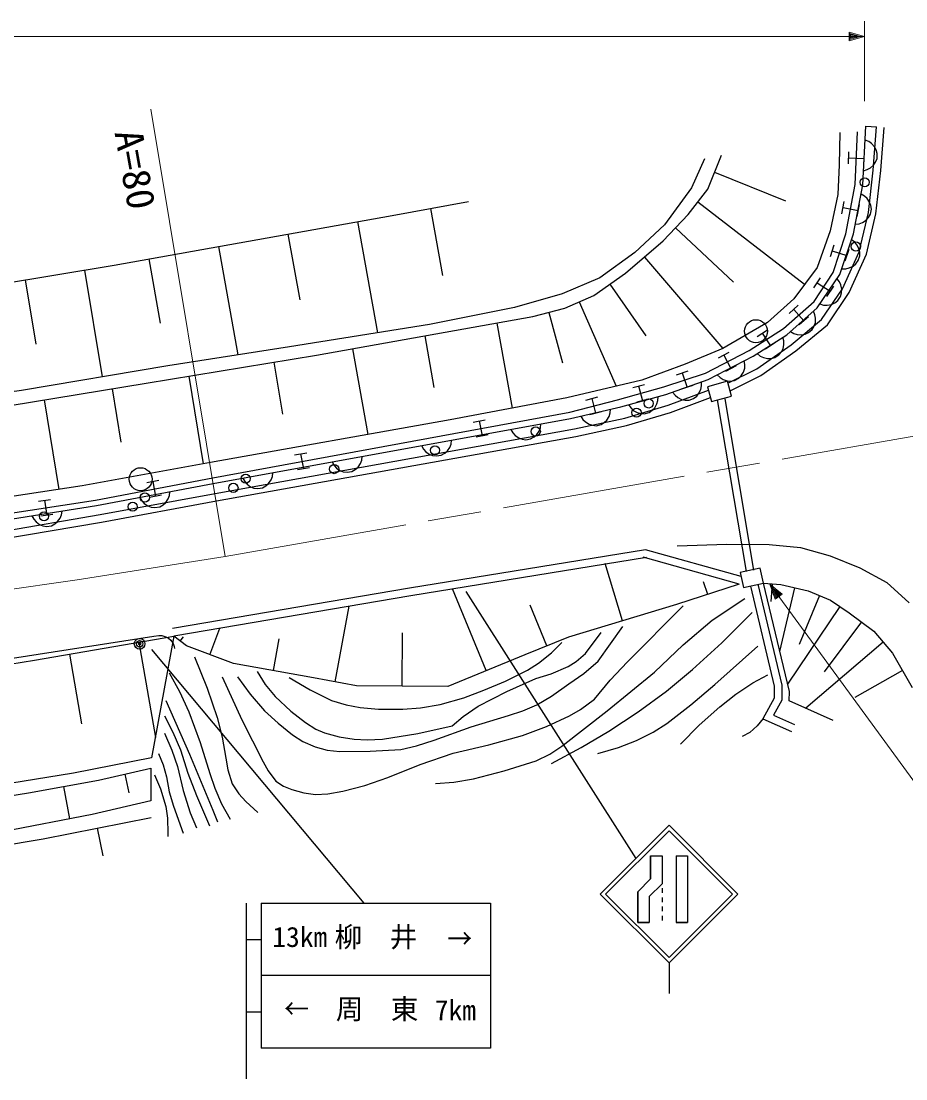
# Model space of a CAD drawing. Units: millimetres, scale not verified. Extents: x 40000 to 680000, y 20000 to 380000.
# Drawn here: x 207396 to 265286, y 243017 to 312210 of the extents above; entities that cross this region are included whole.
import ezdxf
from ezdxf.enums import TextEntityAlignment as Align

# ---------------------------------------------------------------- set-up
doc = ezdxf.new("R2010")
doc.units = ezdxf.units.MM
doc.header["$LTSCALE"] = 1000
doc.linetypes.add('CHAIN', pattern=[18.5, 12, -1.5, 3.5, -1.5])
for name, color, linetype, lineweight in [('M-BGD', 7, 'Continuous', 25), ('M-BMK', 2, 'CHAIN', 13), ('M-STR-HTXT', 7, 'Continuous', 13), ('M-STR-STRC', 7, 'Continuous', 25)]:
    doc.layers.add(name, color=color, linetype=linetype, lineweight=lineweight)
doc.styles.add('ＭＳ ゴシック', font='')
doc.styles.get('ＭＳ ゴシック').set_extended_font_data('MS Gothic')

msp = doc.modelspace()

# ---------------------------------------------------------------- linework, layer by layer
at = {"layer": 'M-BGD'}
for p, q in [((262476, 301505), (262662, 305345)), ((262662, 305345), (263371, 305293)), ((263147, 302470), (263371, 305293)), ((263645, 302430), (263869, 305254)), ((260967, 304930), (260932, 302818)), ((261965, 301530), (262114, 304962)), ((262853, 304333), (262617, 304424)), ((263047, 304203), (262853, 304333)), ((263237, 303994), (263047, 304203)), ((263347, 303788), (263237, 303994)), ((263416, 303545), (263347, 303788)), ((252118, 303208), (251252, 301303)), ((252318, 301224), (253218, 303441)), ((261523, 302868), (261557, 303667)), ((261540, 303267), (262539, 303224)), ((262556, 303624), (262522, 302824)), ((263309, 302989), (263400, 303225)), ((263400, 303225), (263416, 303545)), ((260932, 302818), (260829, 300878)), ((262521, 302426), (262764, 302495)), ((262764, 302495), (262970, 302605)), ((262838, 299692), (263147, 302470)), ((262970, 302605), (263179, 302795)), ((263179, 302795), (263309, 302989)), ((263331, 299607), (263645, 302430)), ((252768, 302333), (257400, 300451)), ((251252, 301303), (249486, 298879)), ((251036, 299562), (252318, 301224)), ((261368, 298307), (261965, 301530)), ((261867, 298300), (262476, 301505)), ((231680, 299502), (236671, 300403)), ((251677, 300393), (258664, 295007)), ((260829, 300878), (260344, 298488)), ((261102, 299616), (261248, 300403)), ((262579, 300762), (262358, 300885)), ((262753, 300607), (262579, 300762)), ((262912, 300373), (262753, 300607)), ((262993, 300154), (262912, 300373)), ((234176, 299952), (234967, 295567)), ((261175, 300009), (262158, 299827)), ((262231, 300221), (262085, 299434)), ((262228, 297123), (262838, 299692)), ((262704, 296962), (263331, 299607)), ((262967, 299589), (263027, 299903)), ((263027, 299903), (262993, 300154)), ((213479, 296247), (231680, 299502)), ((229405, 299095), (230705, 291826)), ((249408, 297835), (251036, 299562)), ((261985, 298920), (262236, 298954)), ((262236, 298954), (262455, 299035)), ((262455, 299035), (262688, 299194)), ((262688, 299194), (262844, 299368)), ((262844, 299368), (262967, 299589)), ((224855, 298282), (225625, 293972)), ((249486, 298879), (247546, 297078)), ((250222, 298699), (254000, 295137)), ((260344, 298488), (259478, 296098)), ((260533, 295771), (261368, 298307)), ((260967, 295626), (261867, 298300)), ((246949, 295723), (249408, 297835)), ((260350, 296815), (260601, 297575)), ((261938, 297758), (261736, 297911)), ((262089, 297581), (261938, 297758)), ((262215, 297327), (262089, 297581)), ((220304, 297468), (221571, 290382)), ((247546, 297078), (245260, 295415)), ((260475, 297195), (261425, 296882)), ((261145, 294697), (262228, 297123)), ((261550, 297262), (261300, 296502)), ((261583, 294452), (262704, 296962)), ((262162, 296543), (262264, 296847)), ((262265, 297100), (262215, 297327)), ((262264, 296847), (262265, 297100)), ((205720, 294966), (213479, 296247)), ((215754, 296654), (216503, 292462)), ((248179, 296779), (253315, 290801)), ((261579, 296064), (261832, 296190)), ((261832, 296190), (262010, 296341)), ((262010, 296341), (262162, 296543)), ((211539, 295927), (212694, 288935)), ((244871, 294268), (246949, 295723)), ((259478, 296098), (257954, 294055)), ((259279, 293861), (260533, 295771)), ((259483, 293448), (260967, 295626)), ((261098, 296015), (261351, 296015)), ((261351, 296015), (261579, 296064)), ((207660, 295286), (208355, 291080)), ((245260, 295415), (242801, 294376)), ((245910, 294995), (248266, 291631)), ((259268, 294756), (259707, 295424)), ((259488, 295090), (260324, 294541)), ((260543, 294876), (260104, 294207)), ((260941, 295162), (260788, 295363)), ((261039, 294950), (260941, 295162)), ((261092, 294672), (261039, 294950)), ((242801, 294376), (239684, 293476)), ((242966, 293437), (244871, 294268)), ((259776, 292686), (261145, 294697)), ((260149, 292346), (261583, 294452)), ((260829, 293932), (261009, 294196)), ((261009, 294196), (261078, 294439)), ((261078, 294439), (261092, 294672)), ((239684, 293476), (234108, 292367)), ((240888, 292883), (242966, 293437)), ((243919, 293852), (246329, 288329)), ((257954, 294055), (256222, 292496)), ((257280, 292100), (259279, 293861)), ((257497, 291700), (259483, 293448)), ((257649, 293091), (258249, 293620)), ((259662, 293710), (259906, 293641)), ((259906, 293641), (260138, 293628)), ((260138, 293628), (260416, 293680)), ((260416, 293680), (260628, 293778)), ((260628, 293778), (260829, 293932)), ((226722, 290354), (240888, 292883)), ((241927, 293160), (242809, 289853)), ((257949, 293356), (258610, 292605)), ((258910, 292870), (258310, 292341)), ((259340, 293001), (259241, 293234)), ((259382, 292772), (259340, 293001)), ((259364, 292490), (259382, 292772)), ((234108, 292367), (224964, 290913)), ((238527, 292461), (239521, 286896)), ((256222, 292496), (253313, 290799)), ((255042, 290668), (257280, 292100)), ((255554, 291589), (256228, 292021)), ((257784, 291040), (259776, 292686)), ((258087, 290643), (260149, 292346)), ((258925, 291837), (259165, 292049)), ((259165, 292049), (259293, 292267)), ((259293, 292267), (259364, 292490)), ((233805, 291618), (234406, 288250)), ((255299, 290296), (257497, 291700)), ((255891, 291805), (256430, 290963)), ((257303, 291291), (257241, 291536)), ((257740, 291913), (257958, 291786)), ((257958, 291786), (258180, 291715)), ((258180, 291715), (258463, 291697)), ((258463, 291697), (258692, 291739)), ((258692, 291739), (258925, 291837)), ((224964, 290913), (216998, 289666)), ((229083, 290776), (230085, 285164)), ((253313, 290799), (250854, 289760)), ((252169, 289175), (255042, 290668)), ((255545, 289460), (257784, 291040)), ((255802, 289029), (258087, 290643)), ((256767, 291178), (256094, 290747)), ((257144, 290573), (257248, 290781)), ((257248, 290781), (257309, 291057)), ((257309, 291057), (257303, 291291)), ((215574, 288519), (226722, 290354)), ((252359, 288760), (255299, 290296)), ((253020, 290181), (253730, 290549)), ((253375, 290365), (253836, 289478)), ((254756, 289741), (254715, 289991)), ((255555, 290460), (255752, 290300)), ((255752, 290300), (255961, 290196)), ((255961, 290196), (256237, 290135)), ((256237, 290135), (256470, 290142)), ((256470, 290142), (256715, 290204)), ((256715, 290204), (256985, 290376)), ((256985, 290376), (257144, 290573)), ((216998, 289666), (207415, 288038)), ((223935, 289895), (224494, 286499)), ((250854, 289760), (248013, 288721)), ((250275, 289077), (251035, 289327)), ((254191, 289662), (253481, 289293)), ((253644, 288520), (255545, 289460)), ((254536, 289040), (254657, 289239)), ((254657, 289239), (254742, 289508)), ((254742, 289508), (254756, 289741)), ((218361, 288977), (219305, 283243)), ((248013, 288721), (243095, 287578)), ((249454, 288280), (252169, 289175)), ((249578, 287780), (252359, 288760)), ((250655, 289202), (250968, 288252)), ((251916, 288349), (251912, 288602)), ((253609, 288649), (252309, 288290)), ((252943, 289065), (253125, 288889)), ((253125, 288889), (253324, 288767)), ((253324, 288767), (253594, 288683)), ((253594, 288683), (253827, 288669)), ((253874, 287685), (253609, 288649)), ((253779, 288029), (255802, 289029)), ((253827, 288669), (254076, 288709)), ((254076, 288709), (254360, 288858)), ((254360, 288858), (254536, 289040)), ((207415, 288038), (199484, 287033)), ((206672, 287064), (215574, 288519)), ((213348, 288155), (213919, 284661)), ((246410, 287444), (249454, 288280)), ((247414, 288238), (248185, 288450)), ((247799, 288344), (248064, 287380)), ((249727, 287084), (252371, 288064)), ((250026, 287938), (250181, 287738)), ((251348, 288378), (250588, 288127)), ((251599, 287686), (251747, 287866)), ((251747, 287866), (251870, 288121)), ((251870, 288121), (251916, 288349)), ((252309, 288290), (252575, 287326)), ((208898, 287428), (209855, 281570)), ((243095, 287578), (235475, 286123)), ((243306, 286638), (246410, 287444)), ((244345, 287425), (245120, 287626)), ((244733, 287525), (244984, 286557)), ((246639, 286985), (249578, 287780)), ((248450, 287486), (247678, 287274)), ((248855, 286921), (248996, 287167)), ((248996, 287167), (249059, 287391)), ((249059, 287391), (249074, 287644)), ((249886, 286609), (252504, 287581)), ((250181, 287738), (250361, 287589)), ((250361, 287589), (250616, 287467)), ((250616, 287467), (250844, 287420)), ((250844, 287420), (251097, 287424)), ((251097, 287424), (251399, 287531)), ((251399, 287531), (251599, 287686)), ((252575, 287326), (253874, 287685)), ((252941, 287427), (254834, 276217)), ((253434, 287510), (255327, 276300)), ((219933, 282341), (243306, 286638)), ((243349, 286217), (246639, 286985)), ((245371, 286658), (244597, 286457)), ((245873, 286355), (245944, 286577)), ((245944, 286577), (245968, 286829)), ((246893, 286242), (249727, 287084)), ((247017, 285758), (249886, 286609)), ((247143, 287122), (247283, 286911)), ((247283, 286911), (247451, 286749)), ((247451, 286749), (247696, 286608)), ((247696, 286608), (247921, 286545)), ((247921, 286545), (248173, 286530)), ((248173, 286530), (248482, 286614)), ((248482, 286614), (248693, 286753)), ((248693, 286753), (248855, 286921)), ((235475, 286123), (219776, 283328)), ((219964, 281953), (243349, 286217)), ((236979, 285984), (237766, 286128)), ((237373, 286056), (237554, 285072)), ((241374, 285613), (241410, 285864)), ((243604, 285531), (246893, 286242)), ((244020, 286374), (244153, 286158)), ((244153, 286158), (244315, 285991)), ((244315, 285991), (244555, 285842)), ((244555, 285842), (244777, 285770)), ((244777, 285770), (245029, 285747)), ((245029, 285747), (245341, 285820)), ((245341, 285820), (245556, 285952)), ((245556, 285952), (245724, 286115)), ((245724, 286115), (245873, 286355)), ((220088, 281319), (243604, 285531)), ((237947, 285145), (237160, 285000)), ((239442, 285505), (239564, 285283)), ((239564, 285283), (239718, 285108)), ((239718, 285108), (239951, 284947)), ((240956, 285008), (241131, 285162)), ((241131, 285162), (241292, 285395)), ((241292, 285395), (241374, 285613)), ((243701, 285040), (247017, 285758)), ((220177, 280827), (243701, 285040)), ((233596, 284439), (233718, 284217)), ((235446, 284329), (235528, 284547)), ((235528, 284547), (235563, 284798)), ((239951, 284947), (240169, 284865)), ((240169, 284865), (240419, 284829)), ((240419, 284829), (240734, 284887)), ((240734, 284887), (240956, 285008)), ((225293, 283835), (226079, 283980)), ((225686, 283907), (225867, 282924)), ((229681, 283481), (229717, 283732)), ((233718, 284217), (233872, 284042)), ((233872, 284042), (234104, 283881)), ((234104, 283881), (234323, 283799)), ((234323, 283799), (234573, 283763)), ((234573, 283763), (234888, 283821)), ((234888, 283821), (235110, 283942)), ((235110, 283942), (235285, 284096)), ((235285, 284096), (235446, 284329)), ((219776, 283328), (211394, 281804)), ((227750, 283373), (227871, 283151)), ((227871, 283151), (228025, 282976)), ((229263, 282876), (229438, 283030)), ((229438, 283030), (229599, 283263)), ((229599, 283263), (229681, 283481)), ((212264, 280879), (219933, 282341)), ((223753, 282197), (223835, 282415)), ((223835, 282415), (223871, 282666)), ((226260, 282996), (225473, 282852)), ((228025, 282976), (228258, 282815)), ((228258, 282815), (228476, 282733)), ((228476, 282733), (228727, 282697)), ((228727, 282697), (229041, 282755)), ((229041, 282755), (229263, 282876)), ((211394, 281804), (205922, 280973)), ((212336, 280523), (219964, 281953)), ((215612, 282027), (216398, 282176)), ((216005, 282101), (216192, 281119)), ((221903, 282307), (222025, 282085)), ((222025, 282085), (222179, 281910)), ((222179, 281910), (222411, 281749)), ((222411, 281749), (222630, 281667)), ((222630, 281667), (222880, 281631)), ((222880, 281631), (223195, 281689)), ((223195, 281689), (223417, 281810)), ((223417, 281810), (223592, 281964)), ((223592, 281964), (223753, 282197)), ((208524, 280805), (209315, 280927)), ((212561, 279930), (220088, 281319)), ((215167, 281054), (215290, 280833)), ((216585, 281194), (215799, 281044)), ((216857, 280720), (217017, 280953)), ((217017, 280953), (217098, 281172)), ((217098, 281172), (217133, 281423)), ((205729, 279865), (212264, 280879)), ((205847, 279490), (212336, 280523)), ((208920, 280866), (209073, 279878)), ((212648, 279438), (220177, 280827)), ((215290, 280833), (215444, 280658)), ((215444, 280658), (215678, 280499)), ((215678, 280499), (215897, 280418)), ((215897, 280418), (216147, 280383)), ((216147, 280383), (216462, 280442)), ((216462, 280442), (216683, 280565)), ((216683, 280565), (216857, 280720)), ((205985, 278812), (212561, 279930)), ((208104, 279850), (208220, 279625)), ((208220, 279625), (208370, 279447)), ((209468, 279939), (208678, 279816)), ((209784, 279469), (209951, 279698)), ((209951, 279698), (210038, 279914)), ((210038, 279914), (210079, 280164)), ((206059, 278318), (212648, 279438)), ((208370, 279447), (208599, 279280)), ((208599, 279280), (208816, 279193)), ((208816, 279193), (209065, 279152)), ((209065, 279152), (209381, 279202)), ((209381, 279202), (209606, 279319)), ((209606, 279319), (209784, 279469)), ((248240, 277617), (232818, 275111)), ((254506, 275869), (248240, 277617)), ((248320, 277124), (232900, 274618)), ((254372, 275387), (248106, 277136)), ((246746, 272972), (245615, 276723)), ((255759, 276422), (254448, 276131)), ((254448, 276131), (254665, 275155)), ((255976, 275446), (255759, 276422)), ((252326, 274712), (252054, 275536)), ((254665, 275155), (255976, 275446)), ((255976, 275446), (257111, 275358)), ((257665, 268367), (255976, 275446)), ((256543, 275402), (256453, 274236)), ((232818, 275111), (217300, 272473)), ((237835, 269725), (235630, 275070)), ((254372, 275387), (250280, 274038)), ((255113, 275255), (256663, 268708)), ((255600, 275370), (257163, 268766)), ((258006, 275145), (257013, 270974)), ((257111, 275358), (258901, 274932)), ((258901, 274932), (260350, 274335)), ((232900, 274618), (217384, 271980)), ((241784, 271335), (240714, 274010)), ((250280, 274038), (243213, 271907)), ((259626, 274633), (258309, 271435)), ((260350, 274335), (261587, 273503)), ((227936, 268997), (228849, 273929)), ((260969, 273919), (257548, 268833)), ((261587, 273503), (263185, 272310)), ((262386, 272907), (259942, 269633)), ((208271, 270400), (217384, 271980)), ((215096, 271825), (216084, 271979)), ((217384, 271980), (215917, 264009)), ((216084, 271979), (216400, 272028)), ((216400, 272028), (216604, 272020)), ((216604, 272020), (216860, 271938)), ((216860, 271938), (217036, 271844)), ((218219, 271335), (217384, 271980)), ((217802, 271658), (218012, 271930)), ((219752, 270764), (220396, 272492)), ((232327, 268711), (232357, 272202)), ((263185, 272310), (264422, 270860)), ((201149, 269647), (215096, 271825)), ((215106, 271585), (216187, 265350)), ((217036, 271844), (217180, 271705)), ((217180, 271705), (217335, 271486)), ((217335, 271486), (217406, 271295)), ((217406, 271295), (217424, 271176)), ((221285, 270192), (218219, 271335)), ((223909, 269725), (224280, 271807)), ((243213, 271907), (240355, 270764)), ((263803, 271585), (258736, 267263)), ((210550, 270795), (211337, 266252)), ((240355, 270764), (235314, 268685)), ((264422, 270860), (265700, 268622)), ((201153, 269257), (208271, 270400)), ((226533, 269257), (221285, 270192)), ((229339, 268737), (226533, 269257)), ((265061, 269741), (261937, 267956)), ((235314, 268685), (229339, 268737)), ((256663, 268708), (256663, 267919)), ((257163, 268766), (257163, 267789)), ((256663, 267919), (255917, 266576)), ((257163, 267789), (256620, 266812)), ((257643, 267748), (257665, 268367)), ((260521, 266470), (257643, 267748)), ((255917, 266576), (257793, 265745)), ((256620, 266812), (257995, 266202)), ((215917, 264009), (210825, 263021)), ((210825, 263021), (205680, 262190)), ((212459, 262554), (215888, 263333)), ((214174, 262944), (214450, 261726)), ((215888, 263333), (215888, 261203)), ((207886, 261722), (212459, 262554)), ((203054, 260943), (207886, 261722)), ((210172, 262138), (210556, 260030)), ((215888, 261203), (212043, 260319)), ((212043, 260319), (206171, 259176)), ((208843, 258709), (215910, 260112)), ((212376, 259410), (212735, 257603)), ((203387, 257825), (208843, 258709))]:
    msp.add_line(p, q, dxfattribs=at)
for points in [[(234512, 262330), (235709, 262424), (236986, 262646), (239009, 263171), (241090, 263819), (241990, 264260), (242777, 264779), (245750, 267087), (248828, 269620), (250723, 271399), (252611, 273025), (254756, 274450)], [(220547, 269312), (221840, 266512), (223227, 263762), (223553, 263161), (224072, 262501), (224572, 262169), (225114, 261935), (225893, 261718), (226651, 261627), (227453, 261662), (228441, 261827), (229878, 262214), (231388, 262730), (233502, 263580), (235655, 264320), (237996, 264857), (240193, 265475), (241768, 266072), (243271, 266764), (243994, 267176), (244919, 267863), (245940, 269095), (247072, 270300), (250716, 273967)], [(242109, 263647), (244048, 264687), (245845, 265764), (247780, 267035), (249627, 268371), (251331, 269795), (253252, 271548), (255239, 273528)], [(221557, 269312), (222385, 268182), (223326, 267098), (224204, 266276), (225156, 265523), (225831, 265094), (226637, 264736), (227412, 264526), (228258, 264422), (230235, 264445), (232231, 264572), (233269, 264797), (234415, 265163), (236850, 266048), (239276, 266796), (240220, 267087), (241137, 267491), (242089, 268049), (243234, 268857), (244210, 269534), (245145, 270334), (246764, 272606)], [(222831, 269663), (223370, 268819), (224012, 268026), (225043, 267073), (225997, 266320), (226673, 265898), (227240, 265649), (228207, 265385), (229181, 265234), (230033, 265184), (231030, 265247), (233363, 265607), (235602, 266117), (236312, 266721), (237311, 267389), (239166, 268366), (241073, 269202), (242080, 269507), (243182, 269986), (243715, 270327), (244322, 270852), (245359, 272210)], [(224939, 269268), (226298, 268466), (227705, 267775), (228661, 267478), (229572, 267307), (230779, 267204), (232379, 267198), (233533, 267288), (234815, 267508), (236354, 267950), (237669, 268436), (239094, 269036), (240525, 269752), (241252, 270210), (242101, 270894), (242768, 271552)], [(245139, 264306), (246484, 264699), (247670, 265150), (248741, 265695), (249637, 266261), (251222, 267482), (252788, 268820), (255591, 271332)], [(218747, 270630), (219558, 268585), (220221, 266650), (220545, 265366), (220786, 263987), (220910, 263225), (221202, 262325), (221646, 261656), (222097, 261160), (222875, 260442)], [(217078, 269576), (217756, 268350), (218359, 267031), (219109, 265022), (219753, 262982), (220060, 262029), (220503, 261005), (221074, 260002)], [(250540, 264921), (251770, 266150), (253115, 267346), (254155, 268185), (255268, 268920), (256249, 269444)], [(216859, 267775), (218421, 264262), (219939, 260601), (220240, 259827)], [(216771, 266765), (217332, 265702), (217813, 264535), (218299, 263009), (218870, 261556), (219713, 259563)], [(255942, 266589), (255566, 266114), (255078, 265684), (254581, 265404)], [(216771, 265623), (217261, 264525), (217629, 263440), (218000, 261891), (218466, 260430), (218879, 259432)], [(216376, 264306), (216685, 263566), (216903, 262775), (217078, 261803), (217366, 260846), (218000, 259080)], [(216112, 262901), (216507, 261979), (216869, 260833), (216974, 260068), (216993, 259065), (216990, 258861)]]:
    msp.add_lwpolyline(points, dxfattribs=at)
for centre, radius in [((262595, 301668), 300), ((262014, 297465), 300), ((255477, 291926), 750), ((248461, 287202), 300), ((247664, 286599), 300), ((241069, 285368), 300), ((234475, 284138), 300), ((227881, 282907), 300), ((215212, 282244), 750), ((222083, 282281), 300), ((221286, 281677), 300), ((215489, 281050), 300), ((214692, 280447), 300), ((208895, 279820), 300), ((215150, 271479), 350), ((215150, 271479), 210), ((215150, 271479), 70)]:
    msp.add_circle(centre, radius, dxfattribs=at)
at = {"layer": 'M-BMK'}
msp.add_line((220737, 277197), (265932, 285085), dxfattribs=at)
msp.add_lwpolyline([(220737, 277197), (211057, 275667), (201355, 274282), (191617, 273189), (187232, 272832), (182839, 272578), (180263, 272475)], dxfattribs=at)
at = {"layer": 'M-STR-HTXT'}
for p, q in [((262587, 312210), (262587, 306984)), ((261587, 310930), (261587, 311490)), ((261587, 311490), (262587, 311210)), ((261627, 311010), (261627, 311410)), ((261627, 311410), (262307, 311210)), ((127854, 311210), (262587, 311210)), ((262587, 311210), (261587, 310930)), ((262307, 311210), (261627, 311010)), ((261667, 311090), (261667, 311330)), ((261667, 311330), (262147, 311210)), ((262147, 311210), (261667, 311090)), ((261707, 311170), (261707, 311250)), ((261707, 311250), (261907, 311210)), ((261907, 311210), (261707, 311170)), ((215883, 306458), (220737, 277197)), ((256381, 275375), (257197, 274733)), ((256745, 274402), (256381, 275375)), ((256381, 275375), (270254, 256378)), ((256546, 275149), (257109, 274718)), ((256786, 274482), (256546, 275149)), ((256641, 275020), (257021, 274703)), ((256827, 274561), (256641, 275020)), ((257197, 274733), (256745, 274402)), ((256782, 274826), (256932, 274688)), ((256868, 274641), (256782, 274826)), ((257109, 274718), (256786, 274482)), ((257021, 274703), (256827, 274561)), ((256932, 274688), (256868, 274641))]:
    msp.add_line(p, q, dxfattribs=at)
at = {"layer": 'M-STR-STRC'}
for p, q in [((250325, 277879), (253568, 278003)), ((253568, 278003), (256343, 277972)), ((256343, 277972), (258401, 277785)), ((258401, 277785), (260334, 277224)), ((260334, 277224), (262268, 276444)), ((262268, 276444), (264045, 275478)), ((264045, 275478), (265510, 274168)), ((236495, 274891), (247618, 257433)), ((215935, 271101), (229828, 254517)), ((245290, 255104), (249790, 259604)), ((254290, 255104), (249790, 259604)), ((245643, 255104), (249790, 259250)), ((253936, 255104), (249790, 259250)), ((248581, 256092), (248581, 257603)), ((248581, 257603), (249331, 257603)), ((248581, 257603), (248581, 256092)), ((248581, 257603), (249331, 257603)), ((249331, 257603), (249331, 256281)), ((249331, 257603), (249331, 256281)), ((250247, 257603), (250997, 257603)), ((250247, 257603), (250247, 253240)), ((250247, 257603), (250247, 253240)), ((250247, 257603), (250997, 257603)), ((250997, 257603), (250997, 253240)), ((250997, 257603), (250997, 253240)), ((248581, 256092), (247747, 255259)), ((247747, 255259), (248581, 256092)), ((249331, 256281), (249331, 256081)), ((249331, 256281), (249331, 256081)), ((249331, 256081), (249331, 255781)), ((249331, 256081), (249331, 255781)), ((249331, 255781), (248497, 254948)), ((248497, 254948), (249331, 255781)), ((249331, 255481), (249331, 255181)), ((245290, 255104), (249790, 250603)), ((245643, 255104), (249790, 250957)), ((247747, 253240), (247747, 255259)), ((247747, 255259), (247747, 253240)), ((248497, 254948), (248497, 253240)), ((248497, 254948), (248497, 253240)), ((249331, 254881), (249331, 254581)), ((249790, 250957), (253936, 255104)), ((249790, 250604), (254290, 255104)), ((222110, 254517), (222110, 243017)), ((223110, 254517), (238110, 254517)), ((223110, 254517), (223110, 245017)), ((238110, 254517), (238110, 245017)), ((249331, 254281), (249331, 253981)), ((249331, 253681), (249331, 253381)), ((248497, 253240), (247747, 253240)), ((247747, 253240), (248497, 253240)), ((250997, 253240), (250247, 253240)), ((250247, 253240), (250997, 253240)), ((222110, 252142), (223110, 252142)), ((249790, 250603), (249790, 248603)), ((238110, 249767), (223110, 249767)), ((222110, 247392), (223110, 247392)), ((238110, 245017), (223110, 245017))]:
    msp.add_line(p, q, dxfattribs=at)

# ---------------------------------------------------------------- texts
at = {"layer": 'M-STR-HTXT', "style": 'ＭＳ ゴシック', "width": 1.05}
msp.add_text('A=80', height=1833, rotation=280.1, dxfattribs=at).set_placement((212960, 304825), align=Align.BOTTOM_LEFT)
at = {"layer": 'M-STR-STRC', "style": 'ＭＳ ゴシック'}
for s, p in [('13km', (223831, 251246)), ('柳\u3000井', (227910, 251242)), ('周\u3000東', (227987, 246529)), ('7km', (234463, 246455))]:
    msp.add_text(s, height=1320, dxfattribs=at).set_placement(p, align=Align.BOTTOM_LEFT)
at = {"layer": 'M-STR-STRC', "style": 'ＭＳ ゴシック', "width": 0.9}
msp.add_text('→', height=1320, dxfattribs=at).set_placement((235287, 251134), align=Align.BOTTOM_LEFT)
msp.add_text('→', height=1320, rotation=180, dxfattribs=at).set_placement((226227, 248701), align=Align.BOTTOM_LEFT)

doc.saveas('drawing.dxf')
